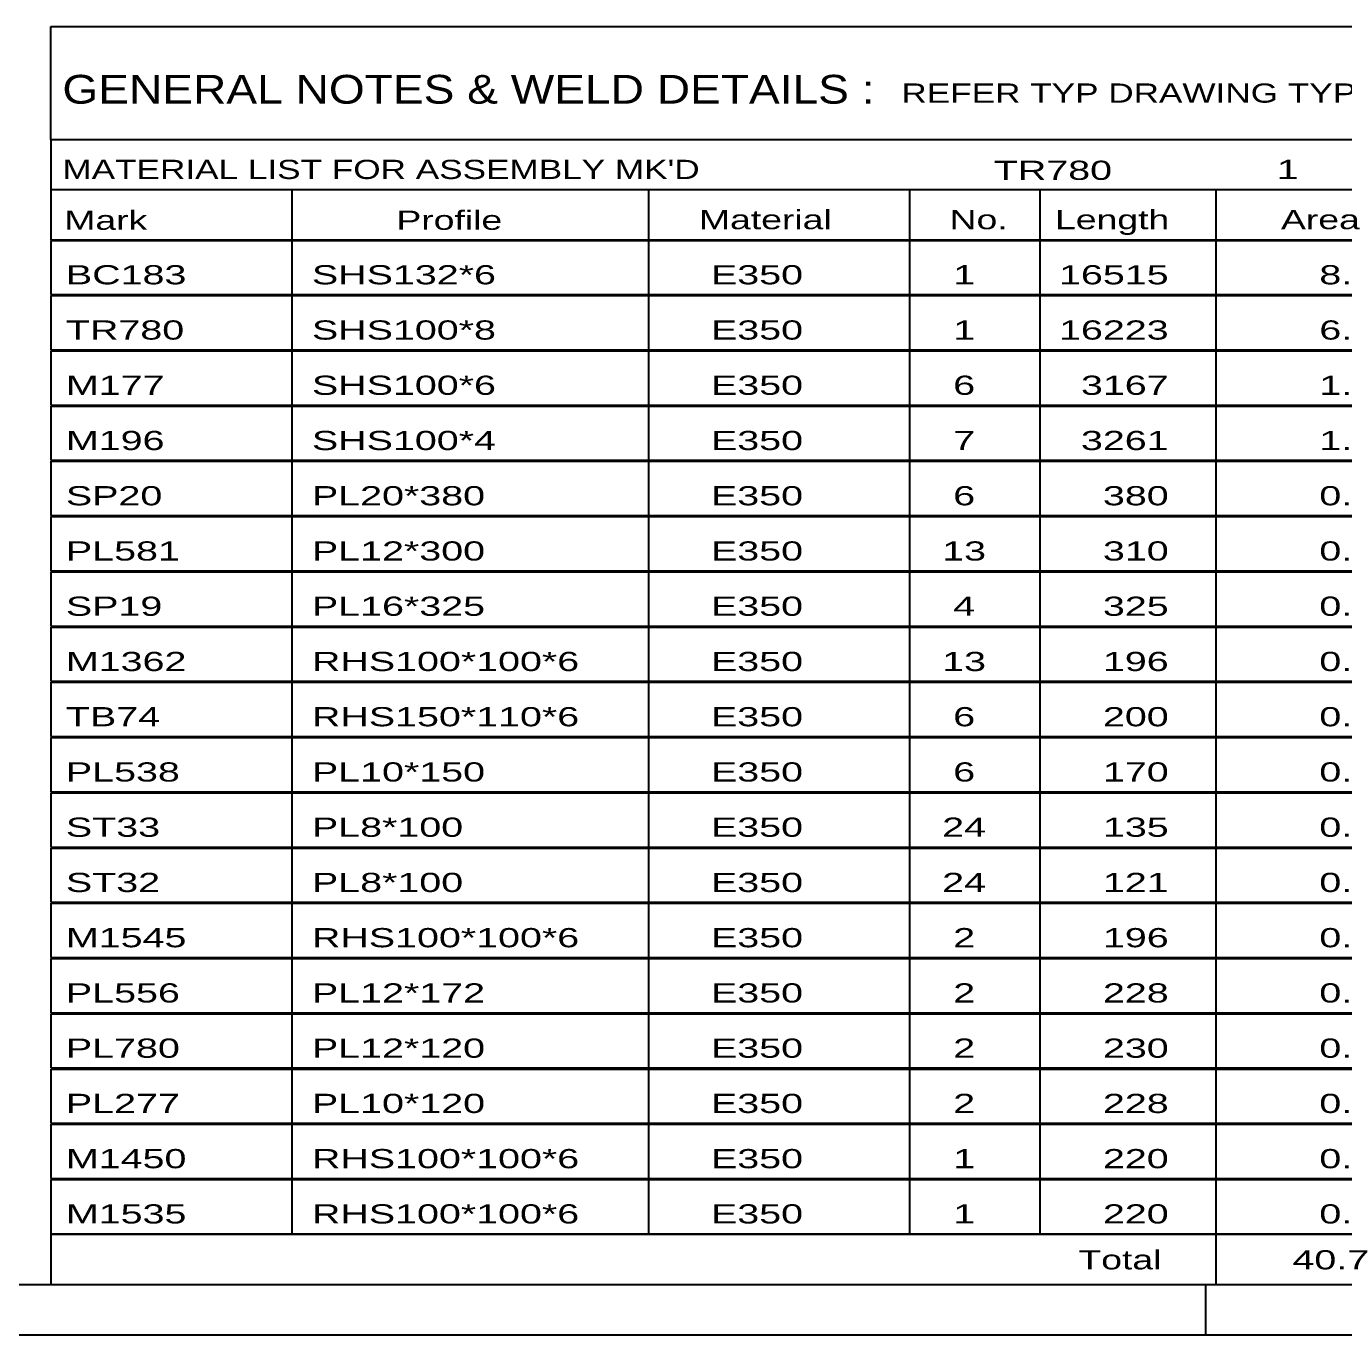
# Model space of a CAD drawing. Header units: millimetres. Extents: x -86 to 755, y -411 to 183.
# Drawn here: x 427.5 to 558.7, y -411.3 to -281 of the extents above; entities that cross this region are included whole.
import ezdxf

# ---------------------------------------------------------------- set-up
doc = ezdxf.new("R2010")
doc.units = ezdxf.units.MM
doc.styles.add('Arial Narrow', font='ARIALN.TTF', dxfattribs={"height": 0.2})

# ---------------------------------------------------------------- blocks, each defined once
blk = doc.blocks.new('Unknown-814409269-1133')
at = {"color": 5, "linetype": 'Continuous'}
for p, q in [((-81.11, -406.26), (749.89, -406.26)), ((544.89, -411.26), (544.89, -406.26)), ((-86.11, -411.26), (754.89, -411.26))]:
    blk.add_line(p, q, dxfattribs=at)
blk = doc.blocks.new('Unknown-814409269-15449')
at = {"color": 7, "linetype": 'Continuous'}
for p, q in [((429.89, -281.01), (589.89, -281.01)), ((429.89, -292.26), (429.89, -281.01)), ((429.89, -292.26), (589.89, -292.26)), ((429.89, -292.26), (429.89, -297.26)), ((429.89, -297.26), (589.89, -297.26)), ((429.89, -297.26), (429.89, -302.26)), ((453.89, -297.26), (453.89, -302.26)), ((489.39, -297.26), (489.39, -302.26)), ((515.39, -297.26), (515.39, -302.26)), ((528.39, -297.26), (528.39, -302.26)), ((545.89, -297.26), (545.89, -302.26)), ((429.89, -302.26), (589.89, -302.26)), ((429.89, -302.31), (429.89, -307.71)), ((429.89, -302.31), (589.89, -302.31)), ((453.89, -302.26), (453.89, -307.76)), ((489.39, -302.26), (489.39, -307.76)), ((515.39, -302.26), (515.39, -307.76)), ((528.39, -302.26), (528.39, -307.76)), ((545.89, -302.26), (545.89, -307.76)), ((429.89, -307.71), (589.89, -307.71)), ((429.89, -307.81), (429.89, -313.21)), ((429.89, -307.81), (589.89, -307.81)), ((453.89, -307.76), (453.89, -313.26)), ((489.39, -307.76), (489.39, -313.26)), ((515.39, -307.76), (515.39, -313.26)), ((528.39, -307.76), (528.39, -313.26)), ((545.89, -307.76), (545.89, -313.26)), ((429.89, -313.21), (589.89, -313.21)), ((429.89, -313.31), (429.89, -318.71)), ((429.89, -313.31), (589.89, -313.31)), ((453.89, -313.26), (453.89, -318.76)), ((489.39, -313.26), (489.39, -318.76)), ((515.39, -313.26), (515.39, -318.76)), ((528.39, -313.26), (528.39, -318.76)), ((545.89, -313.26), (545.89, -318.76)), ((429.89, -318.71), (589.89, -318.71)), ((429.89, -318.81), (429.89, -324.21)), ((429.89, -318.81), (589.89, -318.81)), ((453.89, -318.76), (453.89, -324.26)), ((489.39, -318.76), (489.39, -324.26)), ((515.39, -318.76), (515.39, -324.26)), ((528.39, -318.76), (528.39, -324.26)), ((545.89, -318.76), (545.89, -324.26)), ((429.89, -324.21), (589.89, -324.21)), ((429.89, -324.31), (429.89, -329.71)), ((429.89, -324.31), (589.89, -324.31)), ((453.89, -324.26), (453.89, -329.76)), ((489.39, -324.26), (489.39, -329.76)), ((515.39, -324.26), (515.39, -329.76)), ((528.39, -324.26), (528.39, -329.76)), ((545.89, -324.26), (545.89, -329.76)), ((429.89, -329.71), (589.89, -329.71)), ((429.89, -329.81), (429.89, -335.21)), ((429.89, -329.81), (589.89, -329.81)), ((453.89, -329.76), (453.89, -335.26)), ((489.39, -329.76), (489.39, -335.26)), ((515.39, -329.76), (515.39, -335.26)), ((528.39, -329.76), (528.39, -335.26)), ((545.89, -329.76), (545.89, -335.26)), ((429.89, -335.21), (589.89, -335.21)), ((429.89, -335.31), (429.89, -340.71)), ((429.89, -335.31), (589.89, -335.31)), ((453.89, -335.26), (453.89, -340.76)), ((489.39, -335.26), (489.39, -340.76)), ((515.39, -335.26), (515.39, -340.76)), ((528.39, -335.26), (528.39, -340.76)), ((545.89, -335.26), (545.89, -340.76)), ((429.89, -340.71), (589.89, -340.71)), ((429.89, -340.81), (429.89, -346.21)), ((429.89, -340.81), (589.89, -340.81)), ((453.89, -340.76), (453.89, -346.26)), ((489.39, -340.76), (489.39, -346.26)), ((515.39, -340.76), (515.39, -346.26)), ((528.39, -340.76), (528.39, -346.26)), ((545.89, -340.76), (545.89, -346.26)), ((429.89, -346.21), (589.89, -346.21)), ((429.89, -346.31), (429.89, -351.71)), ((429.89, -346.31), (589.89, -346.31)), ((453.89, -346.26), (453.89, -351.76)), ((489.39, -346.26), (489.39, -351.76)), ((515.39, -346.26), (515.39, -351.76)), ((528.39, -346.26), (528.39, -351.76)), ((545.89, -346.26), (545.89, -351.76)), ((429.89, -351.71), (589.89, -351.71)), ((429.89, -351.81), (429.89, -357.21)), ((429.89, -351.81), (589.89, -351.81)), ((453.89, -351.76), (453.89, -357.26)), ((489.39, -351.76), (489.39, -357.26)), ((515.39, -351.76), (515.39, -357.26)), ((528.39, -351.76), (528.39, -357.26)), ((545.89, -351.76), (545.89, -357.26)), ((429.89, -357.21), (589.89, -357.21)), ((429.89, -357.31), (429.89, -362.71)), ((429.89, -357.31), (589.89, -357.31)), ((453.89, -357.26), (453.89, -362.76)), ((489.39, -357.26), (489.39, -362.76)), ((515.39, -357.26), (515.39, -362.76)), ((528.39, -357.26), (528.39, -362.76)), ((545.89, -357.26), (545.89, -362.76)), ((429.89, -362.71), (589.89, -362.71)), ((429.89, -362.81), (429.89, -368.21)), ((429.89, -362.81), (589.89, -362.81)), ((453.89, -362.76), (453.89, -368.26)), ((489.39, -362.76), (489.39, -368.26)), ((515.39, -362.76), (515.39, -368.26)), ((528.39, -362.76), (528.39, -368.26)), ((545.89, -362.76), (545.89, -368.26)), ((429.89, -368.21), (589.89, -368.21)), ((429.89, -368.31), (429.89, -373.71)), ((429.89, -368.31), (589.89, -368.31)), ((453.89, -368.26), (453.89, -373.76)), ((489.39, -368.26), (489.39, -373.76)), ((515.39, -368.26), (515.39, -373.76)), ((528.39, -368.26), (528.39, -373.76)), ((545.89, -368.26), (545.89, -373.76)), ((429.89, -373.71), (589.89, -373.71)), ((429.89, -373.81), (429.89, -379.21)), ((429.89, -373.81), (589.89, -373.81)), ((453.89, -373.76), (453.89, -379.26)), ((489.39, -373.76), (489.39, -379.26)), ((515.39, -373.76), (515.39, -379.26)), ((528.39, -373.76), (528.39, -379.26)), ((545.89, -373.76), (545.89, -379.26)), ((429.89, -379.21), (589.89, -379.21)), ((429.89, -379.31), (429.89, -384.71)), ((429.89, -379.31), (589.89, -379.31)), ((453.89, -379.26), (453.89, -384.76)), ((489.39, -379.26), (489.39, -384.76)), ((515.39, -379.26), (515.39, -384.76)), ((528.39, -379.26), (528.39, -384.76)), ((545.89, -379.26), (545.89, -384.76)), ((429.89, -384.71), (589.89, -384.71)), ((429.89, -384.81), (429.89, -390.21)), ((429.89, -384.81), (589.89, -384.81)), ((453.89, -384.76), (453.89, -390.26)), ((489.39, -384.76), (489.39, -390.26)), ((515.39, -384.76), (515.39, -390.26)), ((528.39, -384.76), (528.39, -390.26)), ((545.89, -384.76), (545.89, -390.26)), ((429.89, -390.21), (589.89, -390.21)), ((429.89, -390.31), (429.89, -395.71)), ((429.89, -390.31), (589.89, -390.31)), ((453.89, -390.26), (453.89, -395.76)), ((489.39, -390.26), (489.39, -395.76)), ((515.39, -390.26), (515.39, -395.76)), ((528.39, -390.26), (528.39, -395.76)), ((545.89, -390.26), (545.89, -395.76)), ((429.89, -395.71), (589.89, -395.71)), ((429.89, -395.81), (429.89, -401.21)), ((429.89, -395.81), (589.89, -395.81)), ((453.89, -395.76), (453.89, -401.26)), ((489.39, -395.76), (489.39, -401.26)), ((515.39, -395.76), (515.39, -401.26)), ((528.39, -395.76), (528.39, -401.26)), ((545.89, -395.76), (545.89, -401.26)), ((429.89, -401.21), (589.89, -401.21)), ((429.89, -401.26), (589.89, -401.26)), ((429.89, -401.26), (429.89, -406.26)), ((545.89, -401.26), (545.89, -406.26)), ((429.89, -406.26), (589.89, -406.26))]:
    blk.add_line(p, q, dxfattribs=at)
at = {"color": 7, "style": 'Arial Narrow'}
for s, height, width, p in [('GENERAL NOTES & WELD DETAILS :', 2.8633, 1.4, (431.04, -288.7)), ('REFER TYP DRAWING TYP-01', 1.9089, 1.6, (514.59, -288.6)), ("MATERIAL LIST FOR ASSEMBLY MK'D", 1.9089, 1.6, (431.04, -296.2)), ('TR780', 1.909, 1.794707, (523.79, -296.29)), ('1', 1.91, 1.794707, (551.97, -296.2)), ('Mark', 1.909, 1.7, (431.23, -301.26)), ('Profile', 1.909, 1.7, (464.3, -301.26)), ('Material', 1.909, 1.7, (494.43, -301.2)), ('No.', 1.909, 1.7, (519.39, -301.2)), ('Length', 1.909, 1.7, (529.89, -301.2)), ('Area', 1.909, 1.7, (552.39, -301.2))]:
    blk.add_text(s, height=height, dxfattribs=dict(at, width=width)).set_placement(p)
at = {"color": 7, "linetype": 'Continuous', "style": 'Arial Narrow'}
for s, height, width, p in [('BC183', 1.909, 1.794707, (431.39, -306.69)), ('SHS132*6', 1.909, 1.794707, (455.89, -306.69)), ('E350', 1.909, 1.794707, (495.63, -306.69)), ('1', 1.91, 1.794707, (519.75, -306.69)), ('16515', 1.909, 1.794707, (530.29, -306.69)), ('8.7', 1.909, 1.794707, (556.21, -306.69)), ('TR780', 1.909, 1.794707, (431.39, -312.19)), ('SHS100*8', 1.909, 1.794707, (455.89, -312.19)), ('E350', 1.909, 1.794707, (495.63, -312.19)), ('1', 1.91, 1.794707, (519.75, -312.19)), ('16223', 1.909, 1.794707, (530.29, -312.19)), ('6.5', 1.909, 1.794707, (556.21, -312.19)), ('M177', 1.909, 1.794707, (431.39, -317.69)), ('SHS100*6', 1.909, 1.794707, (455.89, -317.69)), ('E350', 1.909, 1.794707, (495.63, -317.69)), ('6', 1.91, 1.794707, (519.75, -317.69)), ('3167', 1.909, 1.794707, (532.47, -317.69)), ('1.2', 1.909, 1.794707, (556.21, -317.69)), ('M196', 1.909, 1.794707, (431.39, -323.19)), ('SHS100*4', 1.909, 1.794707, (455.89, -323.19)), ('E350', 1.909, 1.794707, (495.63, -323.19)), ('7', 1.91, 1.794707, (519.75, -323.19)), ('3261', 1.909, 1.794707, (532.47, -323.19)), ('1.3', 1.909, 1.794707, (556.21, -323.19)), ('SP20', 1.909, 1.794707, (431.39, -328.69)), ('PL20*380', 1.909, 1.794707, (455.89, -328.69)), ('E350', 1.909, 1.794707, (495.63, -328.69)), ('6', 1.91, 1.794707, (519.75, -328.69)), ('380', 1.909, 1.794707, (534.66, -328.69)), ('0.3', 1.909, 1.794707, (556.21, -328.69)), ('PL581', 1.909, 1.794707, (431.39, -334.19)), ('PL12*300', 1.909, 1.794707, (455.89, -334.19)), ('E350', 1.909, 1.794707, (495.63, -334.19)), ('13', 1.909, 1.794707, (518.65, -334.19)), ('310', 1.909, 1.794707, (534.66, -334.19)), ('0.2', 1.909, 1.794707, (556.21, -334.19)), ('SP19', 1.909, 1.794707, (431.39, -339.69)), ('PL16*325', 1.909, 1.794707, (455.89, -339.69)), ('E350', 1.909, 1.794707, (495.63, -339.69)), ('4', 1.91, 1.794707, (519.75, -339.69)), ('325', 1.909, 1.794707, (534.66, -339.69)), ('0.2', 1.909, 1.794707, (556.21, -339.69)), ('M1362', 1.909, 1.794707, (431.39, -345.19)), ('RHS100*100*6', 1.9089, 1.794707, (455.89, -345.19)), ('E350', 1.909, 1.794707, (495.63, -345.19)), ('13', 1.909, 1.794707, (518.65, -345.19)), ('196', 1.909, 1.794707, (534.66, -345.19)), ('0.1', 1.909, 1.794707, (556.21, -345.19)), ('TB74', 1.909, 1.794707, (431.39, -350.69)), ('RHS150*110*6', 1.9089, 1.794707, (455.89, -350.69)), ('E350', 1.909, 1.794707, (495.63, -350.69)), ('6', 1.91, 1.794707, (519.75, -350.69)), ('200', 1.909, 1.794707, (534.66, -350.69)), ('0.1', 1.909, 1.794707, (556.21, -350.69)), ('PL538', 1.909, 1.794707, (431.39, -356.19)), ('PL10*150', 1.909, 1.794707, (455.89, -356.19)), ('E350', 1.909, 1.794707, (495.63, -356.19)), ('6', 1.91, 1.794707, (519.75, -356.19)), ('170', 1.909, 1.794707, (534.66, -356.19)), ('0.1', 1.909, 1.794707, (556.21, -356.19)), ('ST33', 1.909, 1.794707, (431.39, -361.69)), ('PL8*100', 1.909, 1.794707, (455.89, -361.69)), ('E350', 1.909, 1.794707, (495.63, -361.69)), ('24', 1.909, 1.794707, (518.65, -361.69)), ('135', 1.909, 1.794707, (534.66, -361.69)), ('0.0', 1.909, 1.794707, (556.21, -361.69)), ('ST32', 1.909, 1.794707, (431.39, -367.19)), ('PL8*100', 1.909, 1.794707, (455.89, -367.19)), ('E350', 1.909, 1.794707, (495.63, -367.19)), ('24', 1.909, 1.794707, (518.65, -367.19)), ('121', 1.909, 1.794707, (534.66, -367.19)), ('0.0', 1.909, 1.794707, (556.21, -367.19)), ('M1545', 1.909, 1.794707, (431.39, -372.69)), ('RHS100*100*6', 1.9089, 1.794707, (455.89, -372.69)), ('E350', 1.909, 1.794707, (495.63, -372.69)), ('2', 1.91, 1.794707, (519.75, -372.69)), ('196', 1.909, 1.794707, (534.66, -372.69)), ('0.1', 1.909, 1.794707, (556.21, -372.69)), ('PL556', 1.909, 1.794707, (431.39, -378.19)), ('PL12*172', 1.909, 1.794707, (455.89, -378.19)), ('E350', 1.909, 1.794707, (495.63, -378.19)), ('2', 1.91, 1.794707, (519.75, -378.19)), ('228', 1.909, 1.794707, (534.66, -378.19)), ('0.1', 1.909, 1.794707, (556.21, -378.19)), ('PL780', 1.909, 1.794707, (431.39, -383.69)), ('PL12*120', 1.909, 1.794707, (455.89, -383.69)), ('E350', 1.909, 1.794707, (495.63, -383.69)), ('2', 1.91, 1.794707, (519.75, -383.69)), ('230', 1.909, 1.794707, (534.66, -383.69)), ('0.1', 1.909, 1.794707, (556.21, -383.69)), ('PL277', 1.909, 1.794707, (431.39, -389.19)), ('PL10*120', 1.909, 1.794707, (455.89, -389.19)), ('E350', 1.909, 1.794707, (495.63, -389.19)), ('2', 1.91, 1.794707, (519.75, -389.19)), ('228', 1.909, 1.794707, (534.66, -389.19)), ('0.1', 1.909, 1.794707, (556.21, -389.19)), ('M1450', 1.909, 1.794707, (431.39, -394.69)), ('RHS100*100*6', 1.9089, 1.794707, (455.89, -394.69)), ('E350', 1.909, 1.794707, (495.63, -394.69)), ('1', 1.91, 1.794707, (519.75, -394.69)), ('220', 1.909, 1.794707, (534.66, -394.69)), ('0.1', 1.909, 1.794707, (556.21, -394.69)), ('M1535', 1.909, 1.794707, (431.39, -400.19)), ('RHS100*100*6', 1.9089, 1.794707, (455.89, -400.19)), ('E350', 1.909, 1.794707, (495.63, -400.19)), ('1', 1.91, 1.794707, (519.75, -400.19)), ('220', 1.909, 1.794707, (534.66, -400.19)), ('0.1', 1.909, 1.794707, (556.21, -400.19)), ('Total', 1.909, 1.7, (532.22, -404.76)), ('40.7', 1.909, 1.794707, (553.53, -404.76))]:
    blk.add_text(s, height=height, dxfattribs=dict(at, width=width)).set_placement(p)

msp = doc.modelspace()

# ---------------------------------------------------------------- block references
for name in ['Unknown-814409269-1133', 'Unknown-814409269-15449']:
    msp.add_blockref(name, (0, 0))

doc.saveas('drawing.dxf')
